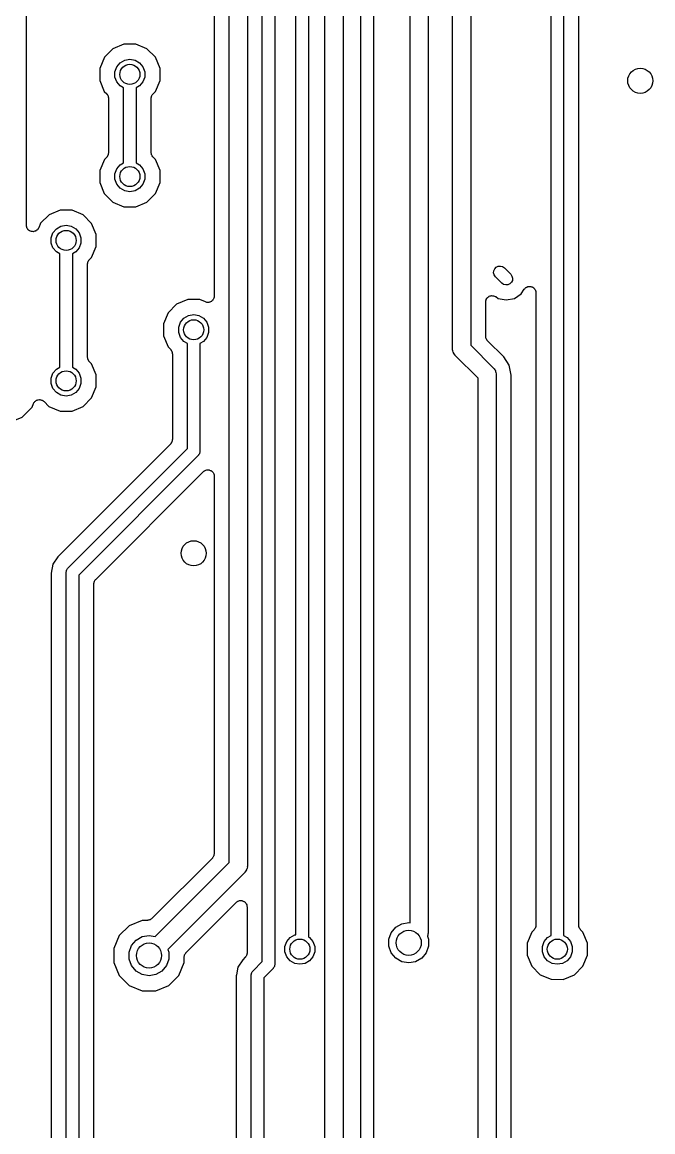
# Model space of a CAD drawing. Extents: x 25 to 125, y -125 to -25.
# Drawn here: x 78.5 to 91.06, y -90.88 to -68.81 of the extents above; entities that cross this region are included whole.
import ezdxf

# ---------------------------------------------------------------- set-up
doc = ezdxf.new("R2010")
doc.units = 0
doc.header["$MEASUREMENT"] = 0
doc.layers.add('BLACK', color=7, linetype='CONTINUOUS')

msp = doc.modelspace()

# ---------------------------------------------------------------- linework, layer by layer
at = {"layer": 'Black'}
for p, q in [((82.324, -44.0815), (82.324, -74.2599)), ((82.624, -85.5234), (82.624, -44.069)), ((82.984, -44.1436), (82.984, -85.598)), ((87.069, -75.311), (87.069, -48.4616)), ((87.429, -48.387), (87.429, -75.2364)), ((86.225, -86.7256), (86.225, -49.153)), ((86.585, -49.0784), (86.585, -86.913)), ((83.279, -87.4972), (83.279, -55.716)), ((83.529, -55.7922), (83.529, -87.549)), ((83.949, -86.962), (83.949, -55.753)), ((84.199, -55.8048), (84.199, -87.0047)), ((84.529, -101.72), (84.529, -56.515)), ((84.889, -56.5896), (84.889, -101.854)), ((85.2444, -100.947), (85.2444, -57.9763)), ((85.4944, -58.082), (85.4944, -100.895)), ((89.279, -58.674), (89.279, -86.9787)), ((89.579, -86.7729), (89.579, -58.6865)), ((89.029, -86.9787), (89.029, -58.7258)), ((78.585, -69.994), (78.585, -61.5612)), ((80.5262, -69.2499), (80.3056, -69.341)), ((80.7649, -69.2501), (80.5262, -69.2499)), ((80.9853, -69.3416), (80.7649, -69.2501)), ((80.1366, -69.5097), (80.0451, -69.7301)), ((80.3056, -69.341), (80.1366, -69.5097)), ((81.154, -69.5106), (80.9853, -69.3416)), ((81.2451, -69.7312), (81.154, -69.5106)), ((80.0451, -69.7301), (80.0449, -69.9688)), ((80.3484, -69.7977), (80.3842, -69.6994)), ((80.3842, -69.6994), (80.4514, -69.6193)), ((80.4514, -69.6193), (80.542, -69.567)), ((80.542, -69.567), (80.645, -69.5489)), ((80.645, -69.5489), (80.748, -69.567)), ((80.748, -69.567), (80.8386, -69.6193)), ((80.8386, -69.6193), (80.9058, -69.6994)), ((80.9058, -69.6994), (80.9416, -69.7977)), ((81.2449, -69.9699), (81.2451, -69.7312)), ((80.3484, -69.9023), (80.3484, -69.7977)), ((80.3842, -70.0006), (80.3484, -69.9023)), ((80.9416, -69.9023), (80.9058, -70.0006)), ((80.9416, -69.7977), (80.9416, -69.9023)), ((78.585, -72.8529), (78.585, -69.994)), ((80.0449, -69.9688), (80.136, -70.1894)), ((80.4514, -70.0807), (80.3842, -70.0006)), ((80.52, -70.1203), (80.4514, -70.0807)), ((80.52, -71.6117), (80.52, -70.1203)), ((80.8386, -70.0807), (80.77, -70.1203)), ((80.77, -70.1203), (80.77, -71.6117)), ((80.9058, -70.0006), (80.8386, -70.0807)), ((81.1534, -70.1903), (81.2449, -69.9699)), ((80.136, -70.1894), (80.1829, -70.2363)), ((80.1829, -70.2363), (80.186, -70.2409)), ((80.186, -70.2409), (80.1903, -70.2444)), ((80.1903, -70.2444), (80.1986, -70.2589)), ((80.1986, -70.2589), (80.2081, -70.2725)), ((80.2081, -70.2725), (80.2096, -70.2778)), ((80.2096, -70.2778), (80.2123, -70.2826)), ((80.2123, -70.2826), (80.2152, -70.299)), ((80.2152, -70.299), (80.2195, -70.3151)), ((80.2195, -70.3151), (80.219, -70.3206)), ((80.219, -70.3206), (80.22, -70.3261)), ((80.22, -70.3261), (80.22, -71.4058)), ((81.07, -70.3262), (81.071, -70.3206)), ((81.07, -71.4059), (81.07, -70.3262)), ((81.0705, -70.315), (81.0748, -70.299)), ((81.071, -70.3206), (81.0705, -70.315)), ((81.0748, -70.299), (81.0777, -70.2828)), ((81.0777, -70.2828), (81.0805, -70.2779)), ((81.0805, -70.2779), (81.0819, -70.2724)), ((81.0819, -70.2724), (81.0914, -70.2589)), ((81.0914, -70.2589), (81.0997, -70.2446)), ((81.0997, -70.2446), (81.104, -70.2409)), ((81.104, -70.2409), (81.1073, -70.2363)), ((81.1073, -70.2363), (81.1534, -70.1903)), ((80.1827, -71.4957), (80.1366, -71.5417)), ((80.186, -71.4911), (80.1827, -71.4957)), ((80.1903, -71.4874), (80.186, -71.4911)), ((80.1986, -71.4731), (80.1903, -71.4874)), ((80.2081, -71.4596), (80.1986, -71.4731)), ((80.2095, -71.4541), (80.2081, -71.4596)), ((80.2123, -71.4492), (80.2095, -71.4541)), ((80.2152, -71.433), (80.2123, -71.4492)), ((80.2195, -71.417), (80.2152, -71.433)), ((80.22, -71.4058), (80.219, -71.4114)), ((80.219, -71.4114), (80.2195, -71.417)), ((81.071, -71.4114), (81.07, -71.4059)), ((81.0705, -71.4169), (81.071, -71.4114)), ((81.0748, -71.433), (81.0705, -71.4169)), ((81.0777, -71.4494), (81.0748, -71.433)), ((81.0804, -71.4542), (81.0777, -71.4494)), ((81.0819, -71.4595), (81.0804, -71.4542)), ((81.0914, -71.4731), (81.0819, -71.4595)), ((81.0997, -71.4876), (81.0914, -71.4731)), ((81.1039, -71.4911), (81.0997, -71.4876)), ((81.1071, -71.4957), (81.1039, -71.4911)), ((81.154, -71.5426), (81.1071, -71.4957)), ((80.1366, -71.5417), (80.0451, -71.7621)), ((80.3842, -71.7314), (80.4514, -71.6513)), ((80.4514, -71.6513), (80.52, -71.6117)), ((80.77, -71.6117), (80.8386, -71.6513)), ((80.8386, -71.6513), (80.9058, -71.7314)), ((81.2451, -71.7632), (81.154, -71.5426)), ((80.0451, -71.7621), (80.0449, -72.0008)), ((80.3484, -71.8297), (80.3842, -71.7314)), ((80.3484, -71.9343), (80.3484, -71.8297)), ((80.3842, -72.0326), (80.3484, -71.9343)), ((80.9058, -71.7314), (80.9416, -71.8297)), ((80.9416, -71.9343), (80.9058, -72.0326)), ((80.9416, -71.8297), (80.9416, -71.9343)), ((81.2449, -72.0019), (81.2451, -71.7632)), ((80.0449, -72.0008), (80.136, -72.2214)), ((80.4514, -72.1127), (80.3842, -72.0326)), ((80.542, -72.165), (80.4514, -72.1127)), ((80.645, -72.1831), (80.542, -72.165)), ((80.748, -72.165), (80.645, -72.1831)), ((80.8386, -72.1127), (80.748, -72.165)), ((80.9058, -72.0326), (80.8386, -72.1127)), ((81.1534, -72.2223), (81.2449, -72.0019)), ((80.136, -72.2214), (80.3047, -72.3904)), ((80.9844, -72.391), (81.1534, -72.2223)), ((79.2562, -72.5519), (79.0356, -72.643)), ((79.4949, -72.5521), (79.2562, -72.5519)), ((79.7153, -72.6436), (79.4949, -72.5521)), ((80.3047, -72.3904), (80.5251, -72.4819)), ((80.5251, -72.4819), (80.7638, -72.4821)), ((80.7638, -72.4821), (80.9844, -72.391)), ((78.8666, -72.8117), (78.8293, -72.9016)), ((79.0356, -72.643), (78.8666, -72.8117)), ((79.884, -72.8126), (79.7153, -72.6436)), ((79.9751, -73.0332), (79.884, -72.8126)), ((78.5883, -72.8719), (78.585, -72.8529)), ((78.5908, -72.891), (78.5883, -72.8719)), ((78.5922, -72.8936), (78.5908, -72.891)), ((78.5927, -72.8964), (78.5922, -72.8936)), ((78.6023, -72.9131), (78.5927, -72.8964)), ((78.6112, -72.9302), (78.6023, -72.9131)), ((78.6133, -72.9321), (78.6112, -72.9302)), ((78.6147, -72.9346), (78.6133, -72.9321)), ((78.6295, -72.947), (78.6147, -72.9346)), ((78.6437, -72.96), (78.6295, -72.947)), ((78.6463, -72.9611), (78.6437, -72.96)), ((78.6485, -72.9629), (78.6463, -72.9611)), ((78.6666, -72.9695), (78.6485, -72.9629)), ((78.6844, -72.9769), (78.6666, -72.9695)), ((78.6873, -72.977), (78.6844, -72.9769)), ((78.6899, -72.978), (78.6873, -72.977)), ((78.7092, -72.978), (78.6899, -72.978)), ((78.7285, -72.9789), (78.7092, -72.978)), ((78.7312, -72.978), (78.7285, -72.9789)), ((78.7341, -72.978), (78.7312, -72.978)), ((78.7522, -72.9714), (78.7341, -72.978)), ((78.7705, -72.9656), (78.7522, -72.9714)), ((78.7728, -72.9639), (78.7705, -72.9656)), ((78.7755, -72.9629), (78.7728, -72.9639)), ((78.7903, -72.9505), (78.7755, -72.9629)), ((78.8056, -72.9388), (78.7903, -72.9505)), ((78.8071, -72.9364), (78.8056, -72.9388)), ((78.8093, -72.9346), (78.8071, -72.9364)), ((78.8189, -72.9179), (78.8093, -72.9346)), ((78.8293, -72.9016), (78.8189, -72.9179)), ((79.0784, -73.0997), (79.1142, -73.0014)), ((79.1142, -73.0014), (79.1814, -72.9213)), ((79.1814, -72.9213), (79.272, -72.869)), ((79.272, -72.869), (79.375, -72.8509)), ((79.375, -72.8509), (79.478, -72.869)), ((79.478, -72.869), (79.5686, -72.9213)), ((79.5686, -72.9213), (79.6358, -73.0014)), ((79.6358, -73.0014), (79.6716, -73.0997)), ((79.9749, -73.2719), (79.9751, -73.0332)), ((79.0784, -73.2043), (79.0784, -73.0997)), ((79.1142, -73.3026), (79.0784, -73.2043)), ((79.6716, -73.2043), (79.6358, -73.3026)), ((79.6716, -73.0997), (79.6716, -73.2043)), ((79.1814, -73.3827), (79.1142, -73.3026)), ((79.25, -73.4223), (79.1814, -73.3827)), ((79.25, -75.6757), (79.25, -73.4223)), ((79.5686, -73.3827), (79.5, -73.4223)), ((79.5, -73.4223), (79.5, -75.6757)), ((79.6358, -73.3026), (79.5686, -73.3827)), ((79.8373, -73.5383), (79.8834, -73.4923)), ((79.8834, -73.4923), (79.9749, -73.2719)), ((79.8, -73.6282), (79.801, -73.6226)), ((79.8, -75.4699), (79.8, -73.6282)), ((79.8005, -73.617), (79.8048, -73.601)), ((79.801, -73.6226), (79.8005, -73.617)), ((79.8048, -73.601), (79.8077, -73.5848)), ((79.8077, -73.5848), (79.8105, -73.5799)), ((79.8105, -73.5799), (79.8119, -73.5744)), ((79.8119, -73.5744), (79.8214, -73.5609)), ((79.8214, -73.5609), (79.8297, -73.5466)), ((79.8297, -73.5466), (79.834, -73.5429)), ((79.834, -73.5429), (79.8373, -73.5383)), ((87.9086, -73.7153), (87.9393, -73.6846)), ((87.9393, -73.6846), (87.9786, -73.6663)), ((87.9786, -73.6663), (88.0219, -73.6625)), ((88.0219, -73.6625), (88.0638, -73.6737)), ((88.0638, -73.6737), (88.0994, -73.6986)), ((88.0994, -73.6986), (88.2264, -73.8256)), ((87.8865, -73.7979), (87.8903, -73.7546)), ((87.8977, -73.8398), (87.8865, -73.7979)), ((87.8903, -73.7546), (87.9086, -73.7153)), ((87.9226, -73.8754), (87.8977, -73.8398)), ((88.0496, -74.0024), (87.9226, -73.8754)), ((88.2264, -73.8256), (88.2513, -73.8612)), ((88.2513, -73.8612), (88.2625, -73.9031)), ((88.2625, -73.9031), (88.2587, -73.9464)), ((88.0852, -74.0273), (88.0496, -74.0024)), ((88.1271, -74.0385), (88.0852, -74.0273)), ((88.1704, -74.0347), (88.1271, -74.0385)), ((88.2097, -74.0164), (88.1704, -74.0347)), ((88.2404, -73.9857), (88.2097, -74.0164)), ((88.2587, -73.9464), (88.2404, -73.9857)), ((88.4368, -74.2128), (88.4964, -74.1235)), ((88.4964, -74.1235), (88.5012, -74.1185)), ((88.5012, -74.1185), (88.5047, -74.1124)), ((88.5047, -74.1124), (88.5164, -74.1026)), ((88.5164, -74.1026), (88.5269, -74.0916)), ((88.5269, -74.0916), (88.5332, -74.0886)), ((88.5332, -74.0886), (88.5385, -74.0841)), ((88.5385, -74.0841), (88.5528, -74.0789)), ((88.5528, -74.0789), (88.5665, -74.0721)), ((88.5665, -74.0721), (88.5734, -74.0714)), ((88.5734, -74.0714), (88.5799, -74.069)), ((88.5799, -74.069), (88.5952, -74.069)), ((88.5952, -74.069), (88.6103, -74.0673)), ((88.6103, -74.0673), (88.6171, -74.069)), ((88.6171, -74.069), (88.6241, -74.069)), ((88.6241, -74.069), (88.6384, -74.0742)), ((88.6384, -74.0742), (88.6531, -74.0778)), ((88.6531, -74.0778), (88.659, -74.0817)), ((88.659, -74.0817), (88.6655, -74.0841)), ((88.6655, -74.0841), (88.6772, -74.0939)), ((88.6772, -74.0939), (88.6898, -74.1023)), ((88.6898, -74.1023), (88.6939, -74.1079)), ((88.6939, -74.1079), (88.6993, -74.1124)), ((88.6993, -74.1124), (88.7069, -74.1256)), ((88.7069, -74.1256), (88.7159, -74.1379)), ((88.7159, -74.1379), (88.7179, -74.1446)), ((88.7179, -74.1446), (88.7213, -74.1506)), ((88.7213, -74.1506), (88.724, -74.1656)), ((81.7962, -74.3299), (81.5756, -74.421)), ((82.0349, -74.3301), (81.7962, -74.3299)), ((82.1483, -74.3772), (82.0349, -74.3301)), ((82.2474, -74.3747), (82.2351, -74.3811)), ((82.2605, -74.3699), (82.2474, -74.3747)), ((82.2669, -74.3646), (82.2605, -74.3699)), ((82.2742, -74.3607), (82.2669, -74.3646)), ((82.2836, -74.3505), (82.2742, -74.3607)), ((82.2943, -74.3415), (82.2836, -74.3505)), ((82.2984, -74.3344), (82.2943, -74.3415)), ((82.3041, -74.3282), (82.2984, -74.3344)), ((82.3094, -74.3154), (82.3041, -74.3282)), ((82.3163, -74.3033), (82.3094, -74.3154)), ((82.3178, -74.2952), (82.3163, -74.3033)), ((82.321, -74.2875), (82.3178, -74.2952)), ((82.3216, -74.2736), (82.321, -74.2875)), ((82.324, -74.2599), (82.3216, -74.2736)), ((87.729, -74.3767), (87.7297, -74.3726)), ((87.7293, -74.3684), (87.7335, -74.351)), ((87.7297, -74.3726), (87.7293, -74.3684)), ((87.7335, -74.351), (87.7367, -74.3333)), ((87.7367, -74.3333), (87.7388, -74.3296)), ((87.7388, -74.3296), (87.7398, -74.3256)), ((87.7398, -74.3256), (87.7497, -74.3106)), ((87.7497, -74.3106), (87.7587, -74.2951)), ((87.7587, -74.2951), (87.7619, -74.2924)), ((87.7619, -74.2924), (87.7643, -74.2889)), ((87.7643, -74.2889), (87.7787, -74.2783)), ((87.7787, -74.2783), (87.7925, -74.2667)), ((87.7925, -74.2667), (87.7964, -74.2653)), ((87.7964, -74.2653), (87.7998, -74.2628)), ((87.7998, -74.2628), (87.8171, -74.2578)), ((87.8171, -74.2578), (87.8339, -74.2516)), ((87.8339, -74.2516), (87.8381, -74.2516)), ((87.8381, -74.2516), (87.8422, -74.2505)), ((87.8422, -74.2505), (87.8601, -74.2516)), ((87.8601, -74.2516), (87.8781, -74.2516)), ((87.8781, -74.2516), (87.882, -74.2531)), ((87.882, -74.2531), (87.8862, -74.2533)), ((87.8862, -74.2533), (87.9026, -74.2606)), ((87.9026, -74.2606), (87.9195, -74.2667)), ((87.9195, -74.2667), (87.9227, -74.2694)), ((87.9227, -74.2694), (87.9266, -74.2711)), ((87.9266, -74.2711), (87.9763, -74.3043)), ((87.9763, -74.3043), (88.138, -74.3365)), ((88.138, -74.3365), (88.2997, -74.3043)), ((88.2997, -74.3043), (88.4368, -74.2128)), ((88.724, -74.1656), (88.7282, -74.1802)), ((88.7282, -74.1802), (88.7278, -74.1872)), ((88.7278, -74.1872), (88.729, -74.1941)), ((88.729, -74.1941), (88.729, -86.7728)), ((81.4066, -74.5897), (81.3151, -74.8101)), ((81.5756, -74.421), (81.4066, -74.5897)), ((82.1619, -74.3802), (82.1483, -74.3772)), ((82.1749, -74.385), (82.1619, -74.3802)), ((82.1832, -74.385), (82.1749, -74.385)), ((82.1913, -74.3868), (82.1832, -74.385)), ((82.2051, -74.385), (82.1913, -74.3868)), ((82.2191, -74.385), (82.2051, -74.385)), ((82.2269, -74.3821), (82.2191, -74.385)), ((82.2351, -74.3811), (82.2269, -74.3821)), ((87.729, -75.0596), (87.729, -74.3767)), ((81.3151, -74.8101), (81.3149, -75.0488)), ((81.6184, -74.8777), (81.6542, -74.7794)), ((81.6542, -74.7794), (81.7214, -74.6993)), ((81.7214, -74.6993), (81.812, -74.647)), ((81.812, -74.647), (81.915, -74.6289)), ((81.915, -74.6289), (82.018, -74.647)), ((82.018, -74.647), (82.1086, -74.6993)), ((82.1086, -74.6993), (82.1758, -74.7794)), ((82.1758, -74.7794), (82.2116, -74.8777)), ((81.6184, -74.9823), (81.6184, -74.8777)), ((81.6542, -75.0806), (81.6184, -74.9823)), ((82.2116, -74.9823), (82.1758, -75.0806)), ((82.2116, -74.8777), (82.2116, -74.9823)), ((81.3149, -75.0488), (81.406, -75.2694)), ((81.7214, -75.1607), (81.6542, -75.0806)), ((81.79, -75.2003), (81.7214, -75.1607)), ((81.79, -77.2912), (81.79, -75.2003)), ((82.1086, -75.1607), (82.04, -75.2003)), ((82.04, -75.2003), (82.04, -77.343)), ((82.1758, -75.0806), (82.1086, -75.1607)), ((87.429, -75.2364), (87.8843, -75.6917)), ((87.73, -75.0651), (87.729, -75.0596)), ((87.7295, -75.0706), (87.73, -75.0651)), ((87.7338, -75.0867), (87.7295, -75.0706)), ((87.7367, -75.103), (87.7338, -75.0867)), ((87.7395, -75.1078), (87.7367, -75.103)), ((87.7409, -75.1132), (87.7395, -75.1078)), ((87.7504, -75.1268), (87.7409, -75.1132)), ((87.7587, -75.1412), (87.7504, -75.1268)), ((87.763, -75.1448), (87.7587, -75.1412)), ((87.7662, -75.1494), (87.763, -75.1448)), ((88.0876, -75.4707), (87.7662, -75.1494)), ((79.801, -75.4754), (79.8, -75.4699)), ((79.8005, -75.4809), (79.801, -75.4754)), ((81.406, -75.2694), (81.4529, -75.3163)), ((81.4529, -75.3163), (81.456, -75.3209)), ((81.456, -75.3209), (81.4603, -75.3244)), ((81.4603, -75.3244), (81.4686, -75.3389)), ((81.4686, -75.3389), (81.4781, -75.3525)), ((81.4781, -75.3525), (81.4796, -75.3578)), ((81.4796, -75.3578), (81.4823, -75.3626)), ((81.4823, -75.3626), (81.4852, -75.379)), ((81.4852, -75.379), (81.4895, -75.3951)), ((81.4895, -75.3951), (81.489, -75.4006)), ((81.489, -75.4006), (81.49, -75.4061)), ((81.49, -75.4061), (81.49, -77.1144)), ((87.0704, -75.3188), (87.069, -75.311)), ((87.0697, -75.3267), (87.0704, -75.3188)), ((87.0758, -75.3494), (87.0697, -75.3267)), ((87.0799, -75.3726), (87.0758, -75.3494)), ((87.0838, -75.3794), (87.0799, -75.3726)), ((87.0859, -75.3871), (87.0838, -75.3794)), ((87.0994, -75.4063), (87.0859, -75.3871)), ((87.1111, -75.4267), (87.0994, -75.4063)), ((87.1172, -75.4318), (87.1111, -75.4267)), ((87.1217, -75.4383), (87.1172, -75.4318)), ((87.577, -75.8936), (87.1217, -75.4383)), ((88.1982, -75.6363), (88.0876, -75.4707)), ((79.1814, -75.7153), (79.25, -75.6757)), ((79.5, -75.6757), (79.5686, -75.7153)), ((79.8048, -75.497), (79.8005, -75.4809)), ((79.8077, -75.5134), (79.8048, -75.497)), ((79.8104, -75.5182), (79.8077, -75.5134)), ((79.8119, -75.5235), (79.8104, -75.5182)), ((79.8214, -75.5371), (79.8119, -75.5235)), ((79.8297, -75.5516), (79.8214, -75.5371)), ((79.834, -75.5551), (79.8297, -75.5516)), ((79.8371, -75.5597), (79.834, -75.5551)), ((79.884, -75.6066), (79.8371, -75.5597)), ((79.9751, -75.8272), (79.884, -75.6066)), ((87.8843, -75.6917), (87.8888, -75.6982)), ((87.8888, -75.6982), (87.8949, -75.7033)), ((88.237, -75.8315), (88.1982, -75.6363)), ((79.0784, -75.8937), (79.1142, -75.7954)), ((79.0784, -75.9983), (79.0784, -75.8937)), ((79.1142, -75.7954), (79.1814, -75.7153)), ((79.5686, -75.7153), (79.6358, -75.7954)), ((79.6358, -75.7954), (79.6716, -75.8937)), ((79.6716, -75.8937), (79.6716, -75.9983)), ((79.9749, -76.0659), (79.9751, -75.8272)), ((87.577, -101.271), (87.577, -75.8936)), ((87.8949, -75.7033), (87.9066, -75.7237)), ((87.9066, -75.7237), (87.9201, -75.7429)), ((87.9201, -75.7429), (87.9222, -75.7506)), ((87.9222, -75.7506), (87.9261, -75.7574)), ((87.9261, -75.7574), (87.9302, -75.7806)), ((87.9302, -75.7806), (87.9363, -75.8033)), ((87.9363, -75.8033), (87.9356, -75.8112)), ((87.9356, -75.8112), (87.937, -75.819)), ((87.937, -75.819), (87.937, -101.346)), ((88.237, -90.5878), (88.237, -75.8315)), ((79.1142, -76.0966), (79.0784, -75.9983)), ((79.1814, -76.1767), (79.1142, -76.0966)), ((79.6358, -76.0966), (79.5686, -76.1767)), ((79.6716, -75.9983), (79.6358, -76.0966)), ((79.8834, -76.2863), (79.9749, -76.0659)), ((78.7479, -76.3662), (78.7524, -76.3592)), ((78.7524, -76.3592), (78.7634, -76.3508)), ((78.7634, -76.3508), (78.7732, -76.341)), ((78.7732, -76.341), (78.7808, -76.3375)), ((78.7808, -76.3375), (78.7874, -76.3324)), ((78.7874, -76.3324), (78.8006, -76.3282)), ((78.8006, -76.3282), (78.8132, -76.3224)), ((78.8132, -76.3224), (78.8215, -76.3216)), ((78.8215, -76.3216), (78.8295, -76.3191)), ((78.8295, -76.3191), (78.8433, -76.3198)), ((78.8433, -76.3198), (78.8571, -76.3186)), ((78.8571, -76.3186), (78.8652, -76.3207)), ((78.8652, -76.3207), (78.8736, -76.3211)), ((78.8736, -76.3211), (78.8864, -76.3264)), ((78.8864, -76.3264), (78.8997, -76.33)), ((78.8997, -76.33), (78.9066, -76.3348)), ((78.9066, -76.3348), (78.9143, -76.338)), ((78.9143, -76.338), (78.9245, -76.3474)), ((78.9245, -76.3474), (78.9358, -76.3553)), ((78.9358, -76.3553), (79.0347, -76.4544)), ((79.272, -76.229), (79.1814, -76.1767)), ((79.375, -76.2471), (79.272, -76.229)), ((79.478, -76.229), (79.375, -76.2471)), ((79.5686, -76.1767), (79.478, -76.229)), ((79.7144, -76.455), (79.8834, -76.2863)), ((78.501, -76.6668), (78.6981, -76.47)), ((78.6981, -76.47), (78.7287, -76.3964)), ((78.7287, -76.3964), (78.7361, -76.3847)), ((78.7361, -76.3847), (78.742, -76.3721)), ((78.742, -76.3721), (78.7479, -76.3662)), ((79.0347, -76.4544), (79.2551, -76.5459)), ((79.2551, -76.5459), (79.4938, -76.5461)), ((79.4938, -76.5461), (79.7144, -76.455)), ((78.2436, -76.7731), (78.501, -76.6668)), ((81.4528, -77.2042), (79.2103, -79.4466)), ((81.456, -77.1996), (81.4528, -77.2042)), ((81.4603, -77.196), (81.456, -77.1996)), ((81.4686, -77.1816), (81.4603, -77.196)), ((81.4781, -77.168), (81.4686, -77.1816)), ((81.4795, -77.1626), (81.4781, -77.168)), ((81.4823, -77.1578), (81.4795, -77.1626)), ((81.4852, -77.1415), (81.4823, -77.1578)), ((81.4895, -77.1254), (81.4852, -77.1415)), ((81.49, -77.1144), (81.489, -77.1199)), ((81.489, -77.1199), (81.4895, -77.1254)), ((79.4136, -79.6676), (81.79, -77.2912)), ((82.0034, -77.4314), (79.627, -79.8078)), ((82.0065, -77.4269), (82.0034, -77.4314)), ((82.0108, -77.4233), (82.0065, -77.4269)), ((82.0189, -77.4092), (82.0108, -77.4233)), ((82.0283, -77.3958), (82.0189, -77.4092)), ((82.0297, -77.3905), (82.0283, -77.3958)), ((82.0325, -77.3858), (82.0297, -77.3905)), ((82.0353, -77.3697), (82.0325, -77.3858)), ((82.0395, -77.3539), (82.0353, -77.3697)), ((82.04, -77.343), (82.039, -77.3484)), ((82.039, -77.3484), (82.0395, -77.3539)), ((79.9642, -79.8948), (82.1072, -77.7518)), ((82.1072, -77.7518), (82.1208, -77.7423)), ((82.1208, -77.7423), (82.1335, -77.7317)), ((82.1335, -77.7317), (82.1387, -77.7298)), ((82.1387, -77.7298), (82.1433, -77.7265)), ((82.1433, -77.7265), (82.1594, -77.7222)), ((82.1594, -77.7222), (82.1749, -77.7166)), ((82.1749, -77.7166), (82.1805, -77.7166)), ((82.1805, -77.7166), (82.1859, -77.7151)), ((82.1859, -77.7151), (82.2025, -77.7166)), ((82.2025, -77.7166), (82.2191, -77.7166)), ((82.2191, -77.7166), (82.2243, -77.7185)), ((82.2243, -77.7185), (82.2299, -77.719)), ((82.2299, -77.719), (82.2449, -77.726)), ((82.2449, -77.726), (82.2605, -77.7317)), ((82.2605, -77.7317), (82.2648, -77.7352)), ((82.2648, -77.7352), (82.2698, -77.7376)), ((82.2698, -77.7376), (82.2816, -77.7494)), ((82.2816, -77.7494), (82.2943, -77.76)), ((82.2943, -77.76), (82.2971, -77.7648)), ((82.2971, -77.7648), (82.301, -77.7688)), ((82.301, -77.7688), (82.308, -77.7838)), ((82.308, -77.7838), (82.3163, -77.7982)), ((82.3163, -77.7982), (82.3173, -77.8037)), ((82.3173, -77.8037), (82.3197, -77.8088)), ((82.3197, -77.8088), (82.3211, -77.8253)), ((82.3211, -77.8253), (82.324, -77.8416)), ((82.324, -77.8416), (82.324, -85.3466)), ((79.2103, -79.4466), (79.1116, -79.5943)), ((79.1116, -79.5943), (79.077, -79.7685)), ((79.4105, -79.6721), (79.4136, -79.6676)), ((79.077, -79.7685), (79.077, -91.9798)), ((79.377, -79.756), (79.378, -79.7506)), ((79.377, -92.1857), (79.377, -79.756)), ((79.3775, -79.7451), (79.3817, -79.7293)), ((79.378, -79.7506), (79.3775, -79.7451)), ((79.3817, -79.7293), (79.3845, -79.7132)), ((79.3845, -79.7132), (79.3873, -79.7085)), ((79.3873, -79.7085), (79.3887, -79.7032)), ((79.3887, -79.7032), (79.3981, -79.6898)), ((79.3981, -79.6898), (79.4062, -79.6757)), ((79.4062, -79.6757), (79.4105, -79.6721)), ((79.627, -79.8078), (79.627, -92.1857)), ((79.927, -79.9846), (79.928, -79.9791)), ((79.927, -91.9799), (79.927, -79.9846)), ((79.9275, -79.9736), (79.9318, -79.9575)), ((79.928, -79.9791), (79.9275, -79.9736)), ((79.9318, -79.9575), (79.9347, -79.9412)), ((79.9347, -79.9412), (79.9375, -79.9364)), ((79.9375, -79.9364), (79.9389, -79.931)), ((79.9389, -79.931), (79.9484, -79.9174)), ((79.9484, -79.9174), (79.9567, -79.903)), ((79.9567, -79.903), (79.961, -79.8994)), ((79.961, -79.8994), (79.9642, -79.8948)), ((82.3121, -85.4002), (82.3026, -85.4138)), ((82.3135, -85.3948), (82.3121, -85.4002)), ((82.3163, -85.39), (82.3135, -85.3948)), ((82.3192, -85.3737), (82.3163, -85.39)), ((82.3235, -85.3576), (82.3192, -85.3737)), ((82.324, -85.3466), (82.323, -85.3521)), ((82.323, -85.3521), (82.3235, -85.3576)), ((82.2868, -85.4364), (81.0844, -86.6388)), ((81.1509, -86.9965), (82.624, -85.5234)), ((82.29, -85.4318), (82.2868, -85.4364)), ((82.2943, -85.4282), (82.29, -85.4318)), ((82.3026, -85.4138), (82.2943, -85.4282)), ((82.9833, -85.6137), (82.9772, -85.6364)), ((82.984, -85.598), (82.9826, -85.6058)), ((82.9826, -85.6058), (82.9833, -85.6137)), ((82.9313, -85.7253), (81.4024, -87.2541)), ((82.9358, -85.7188), (82.9313, -85.7253)), ((82.9419, -85.7137), (82.9358, -85.7188)), ((82.9536, -85.6933), (82.9419, -85.7137)), ((82.9671, -85.6741), (82.9536, -85.6933)), ((82.9692, -85.6664), (82.9671, -85.6741)), ((82.9731, -85.6596), (82.9692, -85.6664)), ((82.9772, -85.6364), (82.9731, -85.6596)), ((82.7983, -86.2933), (82.8143, -86.289)), ((82.8143, -86.289), (82.8299, -86.2834)), ((82.8299, -86.2834), (82.8355, -86.2834)), ((82.8355, -86.2834), (82.8409, -86.2819)), ((82.8409, -86.2819), (82.8574, -86.2834)), ((82.8574, -86.2834), (82.874, -86.2834)), ((82.874, -86.2834), (82.8793, -86.2853)), ((82.8793, -86.2853), (82.8849, -86.2858)), ((82.8849, -86.2858), (82.8999, -86.2928)), ((82.8999, -86.2928), (82.9155, -86.2985)), ((81.7632, -87.3177), (82.7622, -86.3186)), ((82.7622, -86.3186), (82.7758, -86.3091)), ((82.7758, -86.3091), (82.7885, -86.2985)), ((82.7885, -86.2985), (82.7937, -86.2965)), ((82.7937, -86.2965), (82.7983, -86.2933)), ((82.9155, -86.2985), (82.9198, -86.302)), ((82.9198, -86.302), (82.9248, -86.3044)), ((82.9248, -86.3044), (82.9366, -86.3161)), ((82.9366, -86.3161), (82.9493, -86.3268)), ((82.9493, -86.3268), (82.9521, -86.3316)), ((82.9521, -86.3316), (82.956, -86.3356)), ((82.956, -86.3356), (82.963, -86.3506)), ((82.963, -86.3506), (82.9713, -86.365)), ((82.9713, -86.365), (82.9723, -86.3705)), ((82.9723, -86.3705), (82.9747, -86.3756)), ((82.9747, -86.3756), (82.9761, -86.3921)), ((82.9761, -86.3921), (82.979, -86.4084)), ((82.979, -86.4084), (82.979, -87.3204)), ((80.8874, -86.6759), (80.63, -86.7822)), ((80.9945, -86.676), (80.8874, -86.6759)), ((81, -86.675), (80.9945, -86.676)), ((81.0057, -86.6755), (81, -86.675)), ((81.0216, -86.6712), (81.0057, -86.6755)), ((81.0379, -86.6684), (81.0216, -86.6712)), ((81.0428, -86.6655), (81.0379, -86.6684)), ((81.0483, -86.6641), (81.0428, -86.6655)), ((81.0618, -86.6546), (81.0483, -86.6641)), ((81.0761, -86.6463), (81.0618, -86.6546)), ((81.0798, -86.642), (81.0761, -86.6463)), ((81.0844, -86.6388), (81.0798, -86.642)), ((86.0587, -86.7447), (86.196, -86.7205)), ((86.196, -86.7205), (86.225, -86.7256)), ((80.63, -86.7822), (80.4329, -86.979)), ((85.8006, -87.0523), (85.8483, -86.9212)), ((85.8483, -86.9212), (85.9379, -86.8144)), ((85.9379, -86.8144), (86.0587, -86.7447)), ((86.5782, -86.9514), (86.5741, -86.9746)), ((86.5843, -86.9287), (86.5782, -86.9514)), ((86.585, -86.913), (86.5836, -86.9208)), ((86.5836, -86.9208), (86.5843, -86.9287)), ((88.6456, -86.9087), (88.5541, -87.1291)), ((88.6917, -86.8627), (88.6456, -86.9087)), ((88.695, -86.8581), (88.6917, -86.8627)), ((88.6993, -86.8544), (88.695, -86.8581)), ((88.7076, -86.8401), (88.6993, -86.8544)), ((88.7171, -86.8266), (88.7076, -86.8401)), ((88.7185, -86.8211), (88.7171, -86.8266)), ((88.7213, -86.8162), (88.7185, -86.8211)), ((88.7242, -86.8), (88.7213, -86.8162)), ((88.7285, -86.784), (88.7242, -86.8)), ((88.729, -86.7728), (88.728, -86.7784)), ((88.728, -86.7784), (88.7285, -86.784)), ((89.58, -86.7784), (89.579, -86.7729)), ((89.5795, -86.7839), (89.58, -86.7784)), ((89.5838, -86.8), (89.5795, -86.7839)), ((89.5867, -86.8164), (89.5838, -86.8)), ((89.5894, -86.8212), (89.5867, -86.8164)), ((89.5909, -86.8265), (89.5894, -86.8212)), ((89.6004, -86.8401), (89.5909, -86.8265)), ((89.6087, -86.8546), (89.6004, -86.8401)), ((89.6129, -86.8581), (89.6087, -86.8546)), ((89.6161, -86.8627), (89.6129, -86.8581)), ((89.663, -86.9096), (89.6161, -86.8627)), ((89.7541, -87.1302), (89.663, -86.9096)), ((80.4329, -86.979), (80.3261, -87.2361)), ((80.6306, -87.3063), (80.6783, -87.1752)), ((80.6783, -87.1752), (80.7679, -87.0684)), ((80.7679, -87.0684), (80.8887, -86.9987)), ((80.8887, -86.9987), (81.026, -86.9745)), ((81.026, -86.9745), (81.1509, -86.9965)), ((83.7324, -87.1967), (83.7682, -87.0984)), ((83.7682, -87.0984), (83.8354, -87.0183)), ((83.8354, -87.0183), (83.926, -86.966)), ((83.926, -86.966), (83.949, -86.962)), ((84.199, -87.0047), (84.2226, -87.0183)), ((84.2226, -87.0183), (84.2898, -87.0984)), ((84.2898, -87.0984), (84.3256, -87.1967)), ((85.8006, -87.1917), (85.8006, -87.0523)), ((86.5702, -86.9814), (86.5683, -86.9886)), ((86.5683, -86.9886), (86.5914, -87.0523)), ((86.5741, -86.9746), (86.5702, -86.9814)), ((86.5914, -87.0523), (86.5914, -87.1917)), ((88.5541, -87.1291), (88.5539, -87.3678)), ((88.8574, -87.1967), (88.8932, -87.0984)), ((88.8932, -87.0984), (88.9604, -87.0183)), ((88.9604, -87.0183), (89.029, -86.9787)), ((89.279, -86.9787), (89.3476, -87.0183)), ((89.3476, -87.0183), (89.4148, -87.0984)), ((89.4148, -87.0984), (89.4506, -87.1967)), ((89.7539, -87.3689), (89.7541, -87.1302)), ((80.3261, -87.2361), (80.3259, -87.5146)), ((80.6306, -87.4457), (80.6306, -87.3063)), ((81.4024, -87.2541), (81.4214, -87.3063)), ((81.4214, -87.3063), (81.4214, -87.4457)), ((81.7265, -87.3964), (81.7308, -87.3803)), ((81.7269, -87.4019), (81.7265, -87.3964)), ((81.7308, -87.3803), (81.7337, -87.3639)), ((81.7337, -87.3639), (81.7364, -87.3591)), ((81.7364, -87.3591), (81.7379, -87.3538)), ((81.7379, -87.3538), (81.7474, -87.3401)), ((81.7474, -87.3401), (81.7558, -87.3257)), ((81.7558, -87.3257), (81.76, -87.3222)), ((81.76, -87.3222), (81.7632, -87.3177)), ((82.9576, -87.3876), (82.9493, -87.402)), ((82.9671, -87.374), (82.9576, -87.3876)), ((82.9685, -87.3686), (82.9671, -87.374)), ((82.9713, -87.3638), (82.9685, -87.3686)), ((82.9742, -87.3475), (82.9713, -87.3638)), ((82.9785, -87.3314), (82.9742, -87.3475)), ((82.979, -87.3204), (82.978, -87.3259)), ((82.978, -87.3259), (82.9785, -87.3314)), ((83.7324, -87.3013), (83.7324, -87.1967)), ((83.7682, -87.3996), (83.7324, -87.3013)), ((84.3256, -87.3013), (84.2898, -87.3996)), ((84.3256, -87.1967), (84.3256, -87.3013)), ((85.8483, -87.3228), (85.8006, -87.1917)), ((85.9379, -87.4296), (85.8483, -87.3228)), ((86.5437, -87.3228), (86.4541, -87.4296)), ((86.5914, -87.1917), (86.5437, -87.3228)), ((88.5539, -87.3678), (88.645, -87.5884)), ((88.8574, -87.3013), (88.8574, -87.1967)), ((88.8932, -87.3996), (88.8574, -87.3013)), ((89.4506, -87.3013), (89.4148, -87.3996)), ((89.4506, -87.1967), (89.4506, -87.3013)), ((89.6624, -87.5893), (89.7539, -87.3689)), ((80.3259, -87.5146), (80.4322, -87.772)), ((80.6783, -87.5768), (80.6306, -87.4457)), ((80.7679, -87.6836), (80.6783, -87.5768)), ((81.3737, -87.5768), (81.2841, -87.6836)), ((81.4214, -87.4457), (81.3737, -87.5768)), ((81.6191, -87.773), (81.7259, -87.5158)), ((81.7259, -87.5158), (81.726, -87.4073)), ((81.726, -87.4073), (81.7269, -87.4019)), ((82.7946, -87.6063), (82.7641, -87.7601)), ((82.8933, -87.4586), (82.7946, -87.6063)), ((82.9418, -87.4102), (82.8933, -87.4586)), ((82.945, -87.4056), (82.9418, -87.4102)), ((82.9493, -87.402), (82.945, -87.4056)), ((83.0966, -87.6796), (83.279, -87.4972)), ((83.5079, -87.6152), (83.4997, -87.6294)), ((83.5173, -87.6018), (83.5079, -87.6152)), ((83.5187, -87.5965), (83.5173, -87.6018)), ((83.5215, -87.5918), (83.5187, -87.5965)), ((83.5243, -87.5757), (83.5215, -87.5918)), ((83.5285, -87.5599), (83.5243, -87.5757)), ((83.529, -87.549), (83.528, -87.5544)), ((83.528, -87.5544), (83.5285, -87.5599)), ((83.8354, -87.4797), (83.7682, -87.3996)), ((83.926, -87.532), (83.8354, -87.4797)), ((84.029, -87.5501), (83.926, -87.532)), ((84.132, -87.532), (84.029, -87.5501)), ((84.2226, -87.4797), (84.132, -87.532)), ((84.2898, -87.3996), (84.2226, -87.4797)), ((86.0587, -87.4993), (85.9379, -87.4296)), ((86.196, -87.5235), (86.0587, -87.4993)), ((86.3333, -87.4993), (86.196, -87.5235)), ((86.4541, -87.4296), (86.3333, -87.4993)), ((88.645, -87.5884), (88.8137, -87.7574)), ((88.9604, -87.4797), (88.8932, -87.3996)), ((89.051, -87.532), (88.9604, -87.4797)), ((89.154, -87.5501), (89.051, -87.532)), ((89.257, -87.532), (89.154, -87.5501)), ((89.3476, -87.4797), (89.257, -87.532)), ((89.4148, -87.3996), (89.3476, -87.4797)), ((89.4934, -87.758), (89.6624, -87.5893)), ((80.4322, -87.772), (80.629, -87.9691)), ((80.8887, -87.7533), (80.7679, -87.6836)), ((81.026, -87.7775), (80.8887, -87.7533)), ((81.1633, -87.7533), (81.026, -87.7775)), ((81.2841, -87.6836), (81.1633, -87.7533)), ((81.422, -87.9698), (81.6191, -87.773)), ((82.7641, -87.7601), (82.76, -87.7805)), ((82.76, -87.7805), (82.76, -101.124)), ((82.7641, -87.7601), (82.7641, -87.7601)), ((83.06, -87.768), (83.061, -87.7626)), ((83.06, -101.33), (83.06, -87.768)), ((83.0605, -87.7571), (83.0647, -87.7413)), ((83.061, -87.7626), (83.0605, -87.7571)), ((83.0647, -87.7413), (83.0675, -87.7252)), ((83.0675, -87.7252), (83.0703, -87.7205)), ((83.0703, -87.7205), (83.0717, -87.7152)), ((83.0717, -87.7152), (83.0811, -87.7018)), ((83.0811, -87.7018), (83.0892, -87.6876)), ((83.0892, -87.6876), (83.0935, -87.6841)), ((83.0935, -87.6841), (83.0966, -87.6796)), ((83.4924, -87.6374), (83.31, -87.8198)), ((83.31, -87.8198), (83.31, -101.33)), ((83.4955, -87.6329), (83.4924, -87.6374)), ((83.4997, -87.6294), (83.4955, -87.6329)), ((88.8137, -87.7574), (89.0341, -87.8489)), ((89.2728, -87.8491), (89.4934, -87.758)), ((80.629, -87.9691), (80.8862, -88.0759)), ((81.1646, -88.0761), (81.422, -87.9698)), ((89.0341, -87.8489), (89.2728, -87.8491)), ((80.8862, -88.0759), (81.1646, -88.0761)), ((88.237, -98.5678), (88.237, -90.5878))]:
    msp.add_line(p, q, dxfattribs=at)
for centre, radius in [((80.645, -69.85), 0.2), ((90.805, -69.977), 0.25), ((80.645, -71.882), 0.2), ((79.375, -73.152), 0.2), ((81.915, -74.93), 0.2), ((79.375, -75.946), 0.2), ((81.915, -79.375), 0.25), ((86.196, -87.122), 0.25), ((81.026, -87.376), 0.25), ((84.029, -87.249), 0.2), ((89.154, -87.249), 0.2)]:
    msp.add_circle(centre, radius, dxfattribs=at)

doc.saveas('drawing.dxf')
